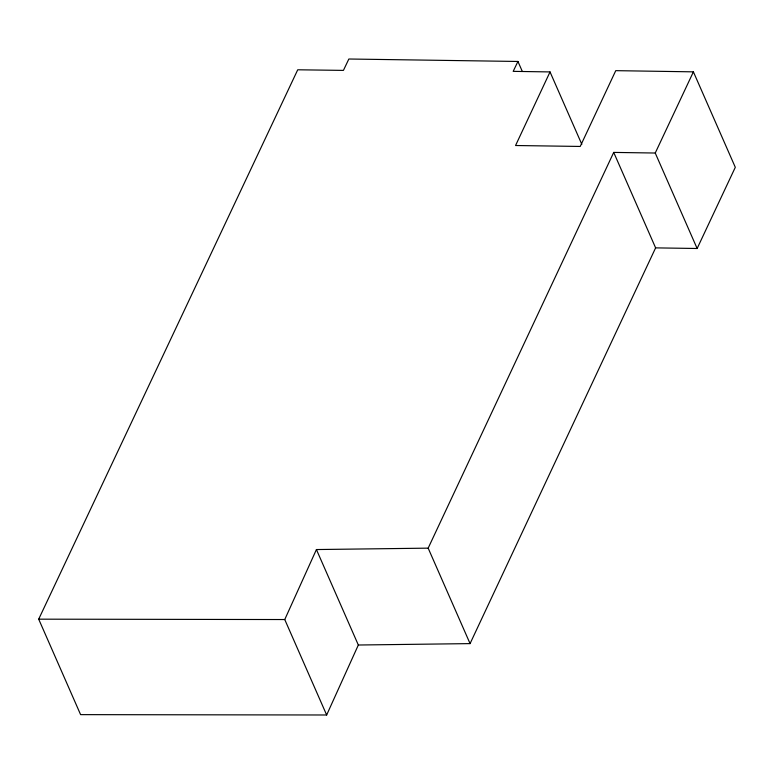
<?xml version="1.0" encoding="UTF-8"?>
<svg xmlns="http://www.w3.org/2000/svg" width="774" height="774" viewBox="0 0 774 774"><rect width="100%" height="100%" fill="white"/><g stroke="black" fill="none" stroke-linecap="round" stroke-linejoin="round"><path stroke-width="1.16" d="M522.276 71.343L517.941 61.465L348.851 59.008L343.424 70.395L297.729 69.786L38.7 619.171L80.602 714.634L326.657 714.992L284.755 619.539L316.421 549.55L428.167 548.147L613.714 152.41L655.239 153.029L697.142 248.493L655.617 247.874L613.714 152.41M326.657 714.992L358.333 645.013L316.421 549.55M517.941 61.465L513.181 71.363L550.033 71.924L515.561 145.512L580.229 146.45L615.756 70.657L693.398 71.847L735.3 167.31L697.142 248.493M655.239 153.029L693.398 71.847M358.333 645.013L470.07 643.61L655.617 247.874M38.7 619.171L284.755 619.539M550.033 71.924L581.825 144.341M428.167 548.147L470.07 643.61"/></g></svg>
